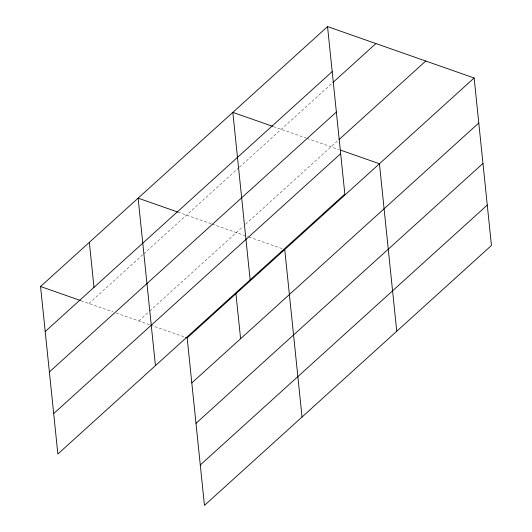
<?xml version="1.0" encoding="UTF-8"?>
<svg xmlns="http://www.w3.org/2000/svg" width="532" height="532" viewBox="0 0 532 532"><rect width="100%" height="100%" fill="white"/><g stroke="black" fill="none" stroke-linecap="round" stroke-linejoin="round"><path stroke-width="0.4" stroke-dasharray="2.66 2" d="M88.93 303.479L143.208 254.316M143.813 253.764L238.775 167.76M239.393 167.208L332.254 83.105M138.772 320.949L149.14 311.559M149.751 311.007L243.117 226.446M245.578 224.218L338.438 140.115M273.408 126.596L306.133 138.067M306.911 138.34L338.857 149.539M177.921 212.095L211.43 223.839M212.208 224.112L248.058 236.68M248.836 236.953L282.392 248.71M81.123 300.74L113.077 311.938M116.189 313.029L149.698 324.779M150.483 325.052L184.817 337.082"/><path stroke-width="0.8" d="M327.539 26.6L344.842 194.094L57.862 454.015L40.552 286.522L327.539 26.6L474.138 77.985L491.448 245.478L204.461 505.4L187.158 337.906L474.138 77.985M45.2 331.536L332.187 71.614M332.866 82.546L375.918 43.558M49.376 371.954L336.364 112.033M339.05 139.564L425.76 61.027M53.679 413.597L340.666 153.675M191.806 382.92L478.793 123.005M195.982 423.339L482.97 163.424M200.285 464.981L487.272 205.066M272.63 126.323L232.83 112.372L250.14 279.865M340.42 150.084L379.436 163.756L396.746 331.256M177.921 212.095L138.127 198.143L155.437 365.644M40.552 286.522L80.345 300.467M185.595 337.361L187.158 337.906M284.733 249.535L302.036 417.028M235.942 293.717L240.597 338.738M89.336 242.333L93.991 287.347"/></g></svg>
